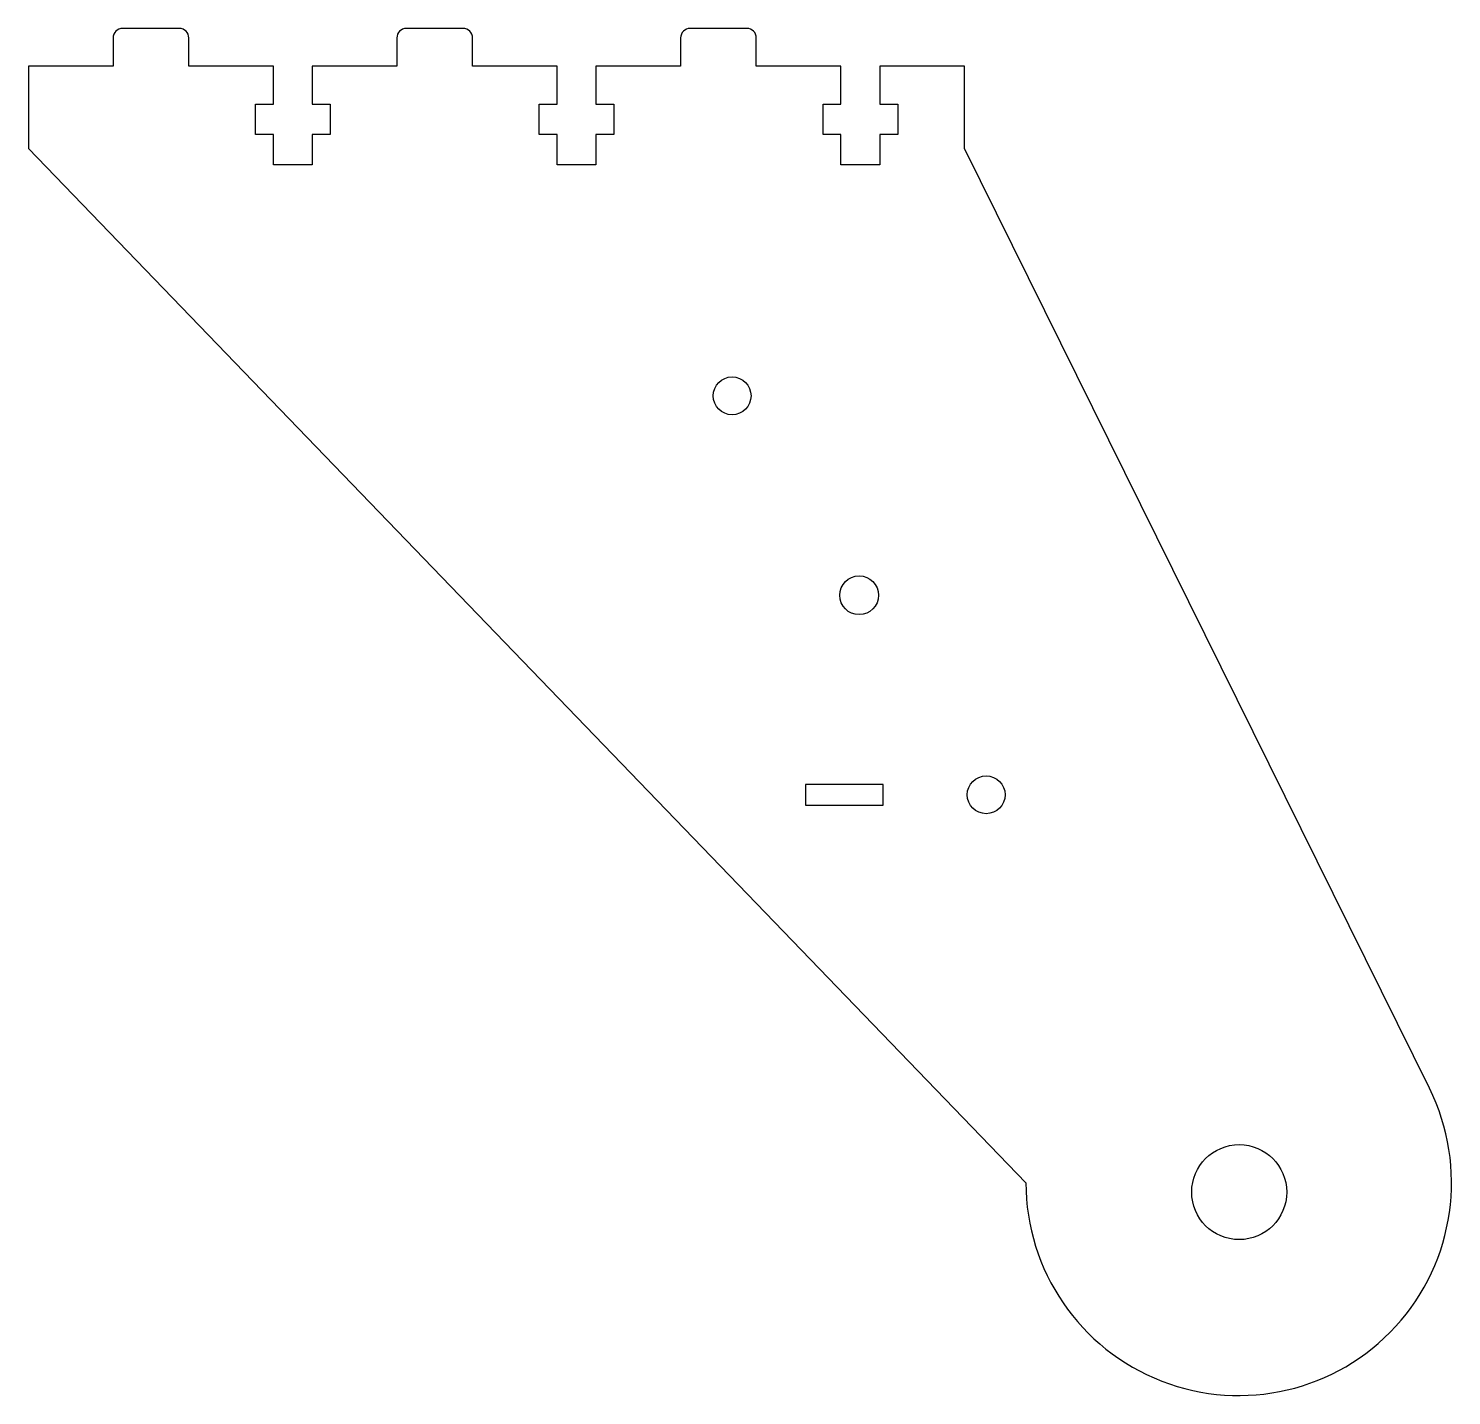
# Model space of a CAD drawing. Header units: millimetres. Extents: x -94 to 56, y -74 to 70.
import ezdxf

# ---------------------------------------------------------------- set-up
doc = ezdxf.new("R2010")
doc.units = ezdxf.units.MM

msp = doc.modelspace()

# ---------------------------------------------------------------- linework, layer by layer
at = {"color": 7, "linetype": 'Continuous', "lineweight": 25}
for p, q in [((-85.2, 69.25), (-85.2, 66.25)), ((-78.2, 70.25), (-84.2, 70.25)), ((-77.2, 66.25), (-77.2, 69.25)), ((-55.2, 69.25), (-55.2, 66.25)), ((-48.2, 70.25), (-54.2, 70.25)), ((-47.2, 66.25), (-47.2, 69.25)), ((-25.2, 69.25), (-25.2, 66.25)), ((-18.2, 70.25), (-24.2, 70.25)), ((-17.2, 66.25), (-17.2, 69.25)), ((-94.15, 66.25), (-94.15, 57.55)), ((-85.2, 66.25), (-94.15, 66.25)), ((-68.25, 66.25), (-77.2, 66.25)), ((-68.25, 62.25), (-68.25, 66.25)), ((-64.15, 66.25), (-64.15, 62.25)), ((-55.2, 66.25), (-64.15, 66.25)), ((-38.25, 66.25), (-47.2, 66.25)), ((-38.25, 62.25), (-38.25, 66.25)), ((-34.15, 66.25), (-34.15, 62.25)), ((-25.2, 66.25), (-34.15, 66.25)), ((-8.25, 66.25), (-17.2, 66.25)), ((-8.25, 62.25), (-8.25, 66.25)), ((-4.15, 66.25), (-4.15, 62.25)), ((4.8, 66.25), (-4.15, 66.25)), ((4.8, 57.55), (4.8, 66.25)), ((-70.15, 62.25), (-68.25, 62.25)), ((-70.15, 59.05), (-70.15, 62.25)), ((-64.15, 62.25), (-62.25, 62.25)), ((-62.25, 62.25), (-62.25, 59.05)), ((-40.15, 62.25), (-38.25, 62.25)), ((-40.15, 59.05), (-40.15, 62.25)), ((-34.15, 62.25), (-32.25, 62.25)), ((-32.25, 62.25), (-32.25, 59.05)), ((-10.15, 62.25), (-8.25, 62.25)), ((-10.15, 59.05), (-10.15, 62.25)), ((-4.15, 62.25), (-2.25, 62.25)), ((-2.25, 62.25), (-2.25, 59.05)), ((-68.25, 59.05), (-70.15, 59.05)), ((-68.25, 55.85), (-68.25, 59.05)), ((-64.15, 59.05), (-64.15, 55.85)), ((-62.25, 59.05), (-64.15, 59.05)), ((-38.25, 59.05), (-40.15, 59.05)), ((-38.25, 55.85), (-38.25, 59.05)), ((-34.15, 59.05), (-34.15, 55.85)), ((-32.25, 59.05), (-34.15, 59.05)), ((-8.25, 59.05), (-10.15, 59.05)), ((-8.25, 55.85), (-8.25, 59.05)), ((-4.15, 59.05), (-4.15, 55.85)), ((-2.25, 59.05), (-4.15, 59.05)), ((-94.15, 57.55), (11.3, -51.75)), ((53.96, -41.77), (4.8, 57.55)), ((-64.15, 55.85), (-68.25, 55.85)), ((-34.15, 55.85), (-38.25, 55.85)), ((-4.15, 55.85), (-8.25, 55.85)), ((-12, -9.65), (-12, -11.85)), ((-3.8, -9.65), (-12, -9.65)), ((-3.8, -11.85), (-3.8, -9.65)), ((-12, -11.85), (-3.8, -11.85))]:
    msp.add_line(p, q, dxfattribs=at)
for centre, radius in [((-19.76, 31.42), 2), ((-6.33, 10.34), 2.05), ((7.1, -10.75), 2), ((33.85, -52.75), 5.02)]:
    msp.add_circle(centre, radius, dxfattribs=at)
for centre, radius, start, end in [((-84.2, 69.25), 1, 90, 180), ((-78.2, 69.25), 1, 0, 90), ((-54.2, 69.25), 1, 90, 180), ((-48.2, 69.25), 1, 0, 90), ((-24.2, 69.25), 1, 90, 180), ((-18.2, 69.25), 1, 0, 90), ((33.8, -51.75), 22.5, 180, 26.3364)]:
    msp.add_arc(centre, radius, start, end, dxfattribs=at)

doc.saveas('drawing.dxf')
